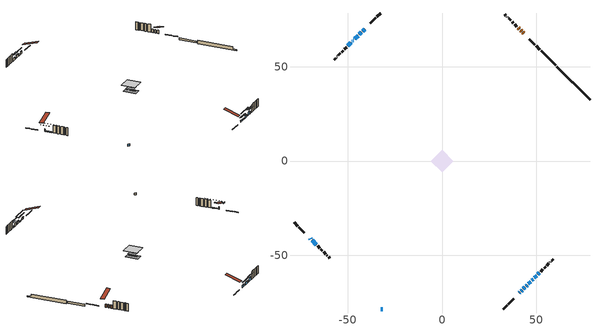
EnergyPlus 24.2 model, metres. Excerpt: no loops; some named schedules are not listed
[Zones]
conditioned space
 floor outside (Floor1 construction): -3.3,0 0,3.3 3.3,0 0,-3.3 z1.01
 floor adiabatic (Floor2 construction): -0.87,0 0,0.87 0.87,0 0,-0.87 z1.01
 floor adiabatic (AdiabaticFloorConstruction): -6.1,0 0,6.1 6.1,0 0,-6.1 z3.45
 floor foundation (Slab1 construction): -4.39,1.22 -1.22,4.39 4.39,-1.22 1.22,-4.39 z-1.18
 floor foundation (Slab2 construction): -1.93,1.73 -1.73,1.93 1.93,-1.73 1.73,-1.93 z-0.65
 wall outside (RimJoist1 construction): 32.54,-78.57 34.51,-76.59 / -78.57,-32.54 -76.59,-34.51 / -32.54,78.57 -34.51,76.59 / 51.95,59.16 49.98,61.13 z1.01:1.31
 wall outside (RimJoist2 construction): 35.17,-75.94 38.07,-73.04 / -75.94,-35.17 -73.04,-38.07 / -35.17,75.94 -38.07,73.04 / 49.32,61.79 46.42,64.68 z1.01:1.31
 wall outside (AdiabaticWallConstruction 1): 43.37,67.74 42.87,68.24 / 42.21,68.9 41.69,69.42 / 41.04,70.07 40.43,70.68 z1.01:3.04
 wall outside (AdiabaticWallConstruction): -41.12,69.99 -42.13,68.98 / -44.52,66.59 -46.24,64.86 z1.01:2.28; -69.99,-41.12 -69.63,-41.48 / -48.46,62.64 -50.01,61.1 z1.01:2.56; 41.12,-69.99 41.37,-69.73 z1.01:1.75; -42.78,68.32 -43.86,67.24 z1.01:2; 42.03,-69.08 42.6,-68.5 z1.01:1.95; 43.26,-67.85 43.96,-67.15 z1.01:1.55; -32.54,-78.57 -31.52,-78.57 z1.01:2.23; 44.62,-66.49 45.18,-65.93 / -68.97,-42.14 -66.75,-44.36 z1.01:1.57; 45.83,-65.28 47.03,-64.07 z1.01:2.31; 47.69,-63.42 48.37,-62.73 z1.01:1.52; -46.9,64.21 -47.03,64.08 / -47.68,63.43 -47.81,63.3 z1.01:1.9; 49.03,-62.08 50.25,-60.86 z1.01:3.04; 50.91,-60.2 51.7,-59.41 z1.01:1.98
 wall outside (Wall1 construction): 52.36,-58.75 53.54,-57.57 / -66.09,-45.02 -64.9,-46.2 / -50.67,60.44 -51.85,59.26 / 39.77,71.34 38.59,72.52 z1.01:5.89
 wall outside (Wall2 construction): 54.2,-56.91 54.96,-56.15 / -64.25,-46.86 -63.49,-47.62 / -52.51,58.6 -53.27,57.84 / 37.93,73.18 37.17,73.94 z1.01:5.89
 wall outside (Wall3 construction): 55.62,-55.49 56.73,-54.38 / -62.83,-48.28 -61.71,-49.39 / -53.93,57.18 -55.04,56.07 / 36.51,74.6 35.4,75.71 z1.01:5.89
 wall outside (Wall4 construction): 57.39,-53.72 57.55,-53.56 / -61.06,-50.05 -60.9,-50.21 / -55.7,55.41 -55.86,55.25 / 34.74,76.37 34.58,76.53 z1.01:5.89
 wall outside (Wall5 construction): 58.21,-52.9 58.93,-52.18 / -60.24,-50.87 -59.52,-51.59 / -56.52,54.59 -57.24,53.87 / 33.92,77.19 33.2,77.91 z1.01:5.89
 wall foundation (FoundationWall1 construction): 61,50.11,-1.18 61,50.11,1.01 76.81,34.3,1.01 76.81,34.3,-0.37 78.57,32.54,-0.37 78.57,32.54,-1.18
 wall foundation (FoundationWall2 construction): 60.34,50.76 52.61,58.5 z-0.65:0.52
 window (WindowConstruction): -41.12,69.99 -42.13,68.98 z1.01:2.28
 window (WindowConstruction 7): -69.99,-41.12 -69.63,-41.48 z1.01:2.56
 window (WindowConstruction 13): 41.12,-69.99 41.37,-69.74 z1.01:1.75
 window (WindowConstruction 8): -42.79,68.32 -43.86,67.25 z1.01:2
 window (WindowConstruction 9): 42.03,-69.08 42.6,-68.5 z1.01:1.95
 window (WindowConstruction 10): 43.26,-67.85 43.96,-67.15 z1.01:1.54
 window (WindowConstruction 14): -32.54,-78.57 -31.52,-78.57 z1.01:2.23
 window (WindowConstruction 15): 44.62,-66.49 45.17,-65.93 z1.01:1.57
 window (WindowConstruction 16): -68.97,-42.14 -66.75,-44.36 z1.01:1.57
 window (WindowConstruction 1): -44.52,66.59 -46.24,64.86 z1.01:2.28
 window (WindowConstruction 2): 45.83,-65.28 47.03,-64.07 z1.01:2.31
 window (WindowConstruction 3): 47.69,-63.42 48.37,-62.73 z1.01:1.52
 window (WindowConstruction 11): -46.9,64.21 -47.03,64.08 z1.01:1.9
 window (WindowConstruction 12): -47.68,63.43 -47.81,63.3 z1.01:1.9
 window (WindowConstruction 4): 49.03,-62.08 50.25,-60.86 z1.01:3.04
 window (WindowConstruction 5): -48.46,62.64 -50.01,61.1 z1.01:2.56
 window (WindowConstruction 6): 50.91,-60.2 51.7,-59.41 z1.01:1.98
 door (Door): 43.37,67.74 42.87,68.24 z1.01:3.04
 door (Door 1): 42.21,68.9 41.69,69.41 z1.01:3.04
 door (Door 2): 41.04,70.07 40.43,70.68 z1.01:3.04
 ceiling adiabatic (AdiabaticFloorConstruction): 0,-6.1 6.1,0 0,6.1 -6.1,0 z3.45
 roof outside (Roof1 construction): 40.47,-70.64,5.89 33.86,-64.04,9 32.12,-65.78,9 38.73,-72.38,5.89; -70.64,-40.47,5.89 -64.04,-33.86,9 -65.78,-32.12,9 -72.38,-38.73,5.89; -40.47,70.64,5.89 -33.86,64.04,9 -32.12,65.78,9 -38.73,72.38,5.89; 44.03,67.08,5.89 37.42,60.48,9 39.16,58.74,9 45.77,65.34,5.89
shading: -42.27,68.84 -40.98,70.13 -41.27,70.42 -42.56,69.13 z2.48; -67.98,-43.13 -71.63,-39.48 -71.92,-39.77 -68.27,-43.42 z4.89; 41.51,-69.59 40.98,-70.13 41.27,-70.42 41.8,-69.89 z1.95; -45.51,65.6 -41.14,69.97 -41.43,70.26 -45.8,65.89 z4.33; 44.25,-66.86 40.38,-70.73 40.67,-71.02 44.54,-67.15 z4.28; 45.61,-65.5 41.61,-69.49 41.9,-69.79 45.9,-65.79 z3.87; 48.55,-62.56 41.25,-69.86 41.54,-70.15 48.84,-62.85 z6.34; -63.37,-47.74 -72.34,-38.77 -72.63,-39.06 -63.66,-48.03 z6.34; -46.39,64.72 -44.38,66.73 -44.67,67.02 -46.68,65.01 z2.48; 47.18,-63.93 45.69,-65.42 45.98,-65.71 47.47,-64.22 z2.51; 48.52,-62.59 47.55,-63.56 47.84,-63.85 48.81,-62.88 z1.72; -48.67,62.44 -45.25,65.85 -45.55,66.14 -48.96,62.73 z4.23; -47.95,63.16 -47.54,63.57 -47.83,63.86 -48.24,63.45 z2.1; 51.9,-59.21 47.38,-63.72 47.67,-64.02 52.19,-59.5 z5.37; -51.66,59.45 -46.82,64.29 -47.11,64.58 -51.95,59.74 z4.89; 53.35,-57.76 49.26,-61.85 49.55,-62.14 53.64,-58.05 z4.3
[Building]
Building 1: Terrain=Suburbs
[Site:Location]
Montreal Mirabel Intl AP_QC: Latitude {deg}=45.68; Longitude {deg}=-74.03; Time Zone {hr}=-5; Elevation {m}=82; Keep Site Location Information=Yes
[Site:GroundTemperature:Shallow]
0.642858, -1.75623, -1.94836, -0.80987, 3.76054, 8.30966, 12.2535, 14.7518, 14.9641, 12.9321, 9.08883, 4.67926
[Site:WaterMainsTemperature]
Calculation Method=Schedule; Temperature Schedule=mains temperature schedule
[Material] Roughness=Rough; Thermal Absorptance=0.9
Name | Thickness {m} | Conductivity {W/m-K} | Density {kg/m3} | Specific Heat {J/kg-K} | Solar Absorptance | Visible Absorptance
asphalt or fiberglass shingles | 0.00635 | 0.162714 | 1121.4 | 1465.45 | 0.4 | 0.4
concrete 4.0 in. | 0.1016 | 1.803125 | 2242.8 | 837.4 | 0.7 | 0.7
concrete 8.0 in. | 0.2032 | 1.803125 | 2242.8 | 837.4 | 0.7 | 0.7
door material | 0.04445 | 0.0451087 | 512.64 | 1214.23 | 0.7 | 0.7
door material 1 | 0.04445 | 0.188738 | 512.64 | 1214.23 | 0.7 | 0.7
exterior vertical ins | 0.00434832 | 0.029427 | 32.04 | 1214.23 | 0.7 | 0.7
exterior vertical ins 1 | 0.00108814 | 0.029427 | 32.04 | 1214.23 | 0.7 | 0.7
floor covering | 0.0127 | 0.0433444 | 54.468 | 1339.84 | 0.6 | 0.6
floor covering 1 | 0.0127 | 9.015625 | 54.468 | 1339.84 | 0.6 | 0.6
floor rigid ins; wall rigid ins | 0.512978 | 0.029427 | 32.04 | 1214.23 | 0.7 | 0.7
floor stud and cavity | 0.1397 | 0.0911719 | 92.3553 | 1139.71 | 0.7 | 0.7
floor stud and cavity 1 | 0.0889 | 0.637468 | 50.32683 | 1063.81 | 0.7 | 0.7
floor stud and cavity 2 | 0.1397 | 1.75129 | 37.0049 | 1207.88 | 0.7 | 0.7
furniture material conditioned space 1 | 0.1524 | 0.115458 | 640.8 | 1214.23 | 0.6 | 0.6
gypsum board | 0.0127 | 0.160291 | 801 | 837.4 | 0.6 | 0.6
gypsum board 1 | 0.0127 | 0.160291 | 801 | 837.4 | 0.7 | 0.7
osb sheathing 0.5 in. | 0.0127 | 0.115458 | 512.64 | 1214.23 | 0.7 | 0.7
osb sheathing 0.75 in. | 0.01905 | 0.115458 | 512.64 | 1214.23 | 0.7 | 0.7
osb sheathing 2.0 in. | 0.0508 | 0.115458 | 512.64 | 1214.23 | 0.7 | 0.7
rim joist stud and cavity | 0.0508 | 0.0453203 | 125.044 | 1163.47 | 0.6 | 0.6
rim joist stud and cavity 1 | 0.0508 | 0.0293615 | 125.044 | 1163.47 | 0.6 | 0.6
roof rigid ins | 0.051816 | 0.029427 | 32.04 | 1214.23 | 0.7 | 0.7
roof stud and cavity | 0.2032 | 0.142331 | 78.34581 | 1123.46 | 0.7 | 0.7
wall stud and cavity | 0.1397 | 0.0848539 | 139.0536 | 1170.24 | 0.7 | 0.7
wall stud and cavity 1 | 0.1397 | 0.0829032 | 139.0536 | 1170.24 | 0.7 | 0.7
wall stud and cavity 2 | 0.1397 | 0.101456 | 139.0536 | 1170.24 | 0.7 | 0.7
wall stud and cavity 3 | 0.1397 | 0.0889444 | 139.0536 | 1170.24 | 0.7 | 0.7
wall stud and cavity 4 | 0.0889 | 0.380278 | 52.3479 | 1209.89 | 0.7 | 0.7
wall stud and cavity 5 | 0.0889 | 0.391764 | 83.0341 | 1211.67 | 0.7 | 0.7
wood siding | 0.0254 | 0.102417 | 544.68 | 1172.36 | 0.4 | 0.4
wood siding 1; wood siding 2; wood siding 3 | 0.0254 | 0.102417 | 544.68 | 1172.36 | 0.7 | 0.7
[WindowMaterial:SimpleGlazingSystem]
Name | U-Factor {W/m2-K} | Solar Heat Gain Coefficient
WindowMaterial | 3.420995 | 0.45
WindowMaterial 1 | 3.023535 | 0.46
WindowMaterial 10 | 4.69457 | 0.42
WindowMaterial 11 | 2.71863 | 0.26
WindowMaterial 12 | 4.10633 | 0.43
WindowMaterial 13 | 3.95416 | 0.44
WindowMaterial 14 | 4.94043 | 0.41
WindowMaterial 2 | 3.250655 | 0.46
WindowMaterial 3 | 5.23568 | 0.16
WindowMaterial 4 | 3.361376 | 0.46
WindowMaterial 5 | 2.963916 | 0.47
WindowMaterial 6 | 3.88205 | 0.44
WindowMaterial 7 | 4.34424 | 0.43
WindowMaterial 8 | 3.54478 | 0.45
WindowMaterial 9 | 4.2568 | 0.43
[Construction]
AdiabaticFloorConstruction: floor stud and cavity 2, floor rigid ins, osb sheathing 0.75 in., floor covering
AdiabaticWallConstruction: wood siding 2, wall rigid ins, wall stud and cavity 4, gypsum board
AdiabaticWallConstruction 1: wood siding 3, wall rigid ins, wall stud and cavity 4, gypsum board
Door; Door 2: door material
Door 1: door material 1
Floor1 construction: floor stud and cavity, osb sheathing 0.75 in., floor covering
Floor2 construction: floor stud and cavity 1, floor covering 1
FoundationWall1 construction: concrete 8.0 in., gypsum board 1
FoundationWall2 construction: concrete 8.0 in.
furniture construction conditioned space 1: furniture material conditioned space 1
PartitionWallConstruction: gypsum board, wall stud and cavity 5, gypsum board
RimJoist1 construction: wood siding 1, osb sheathing 2.0 in., rim joist stud and cavity
RimJoist2 construction: wood siding 1, osb sheathing 2.0 in., rim joist stud and cavity 1
Roof1 construction: asphalt or fiberglass shingles, roof rigid ins, osb sheathing 0.75 in., roof stud and cavity, gypsum board
Slab1 construction; Slab2 construction: concrete 4.0 in.
Wall1 construction; Wall3 construction: wood siding, osb sheathing 0.5 in., wall stud and cavity, gypsum board
Wall2 construction: wood siding, osb sheathing 0.5 in., wall stud and cavity 1, gypsum board
Wall4 construction: wood siding, osb sheathing 0.5 in., wall stud and cavity 2, gypsum board
Wall5 construction: wood siding, osb sheathing 0.5 in., wall stud and cavity 3, gypsum board
WindowConstruction: WindowMaterial
WindowConstruction 1: WindowMaterial 1
WindowConstruction 10: WindowMaterial 10
WindowConstruction 11; WindowConstruction 12: WindowMaterial 11
WindowConstruction 13: WindowMaterial 12
WindowConstruction 14: WindowMaterial 13
WindowConstruction 15; WindowConstruction 16: WindowMaterial 14
WindowConstruction 2: WindowMaterial 2
WindowConstruction 3: WindowMaterial 3
WindowConstruction 4: WindowMaterial 4
WindowConstruction 5: WindowMaterial 5
WindowConstruction 6: WindowMaterial 6
WindowConstruction 7: WindowMaterial 7
WindowConstruction 8: WindowMaterial 8
WindowConstruction 9: WindowMaterial 9
[Zone]
conditioned space: Multiplier=1; Volume {m3}=384.8; Part of Total Floor Area=Yes
[Space]
conditioned space 1: Zone=conditioned space; Volume {m3}=384.8
[SurfaceProperty:ExposedFoundationPerimeter] Exposed Perimeter Calculation Method=TotalExposedPerimeter
Name | Total Exposed Perimeter {m}
Slab1 | 24.841
Slab2 | 10.942
[InternalMass] Zone or ZoneList=conditioned space; Space or SpaceList=conditioned space 1
Name | Construction | Surface Area {m2}
furniture mass conditioned space 1 | furniture construction conditioned space 1 | 53.9761
partition wall mass | PartitionWallConstruction | 133.42
[Lights]
interior lighting: Zone or ZoneList or Space or SpaceList=conditioned space 1; Schedule=interior lighting schedule; Design Level Calculation Method=LightingLevel; Lighting Level {W}=343.2; Return Air Fraction=0; Fraction Radiant=0.6; Fraction Visible=0.2; Fraction Replaceable=1
[People]
occupants: Zone or ZoneList or Space or SpaceList=conditioned space 1; Number of People Schedule=occupants schedule; Number of People Calculation Method=People; Number of People=3; Fraction Radiant=0.314171; Sensible Heat Fraction=0.56303; Activity Level Schedule=occupants activity schedule; Carbon Dioxide Generation Rate {m3/s-W}=0; Enable ASHRAE 55 Comfort Warnings=No; Mean Radiant Temperature Calculation Type=EnclosureAveraged
[ElectricEquipment] Zone or ZoneList or Space or SpaceList=conditioned space 1; Design Level Calculation Method=EquipmentLevel
Name | Schedule | Design Level {W} | Fraction Latent | Fraction Radiant | Fraction Lost
clothes dryer | clothes dryer schedule | 140.772 | 0.015 | 0.081 | 0.85
clothes washer | clothes washer schedule | 32.1985 | 0.03 | 0.162 | 0.7
cooking range | cooking range schedule | 215.147 | 0.08 | 0.432 | 0.2
dishwasher | dishwasher schedule | 66.8632 | 0.3 | 0.18 | 0.4
fridge | fridge schedule | 72.9452 | 0 | 0.6 | 0
mech vent bath fan 0 | mech vent bath fan 0 schedule | 50.2 | 0 | 0 | 1
mech vent house fan | mech vent house fan schedule | 0 | 0 | 0 | 1
mech vent house fan cfis | mech vent house fan cfis schedule | 0 | 0 | 0 | 0
mech vent range fan 0 | mech vent range fan 0 schedule | 57 | 0 | 0 | 1
misc plug loads | misc plug loads schedule | 494.7 | 0.045 | 0.513 | 0.1
whole house fan | Always On Discrete | 0 | 0 | 0 | 1
[OtherEquipment] Zone or ZoneList or Space or SpaceList=conditioned space 1; Design Level Calculation Method=EquipmentLevel
Name | Fuel Type | Schedule | Design Level {W} | Fraction Latent | Fraction Radiant | Fraction Lost
clothes dryer 1 | Electricity | clothes dryer schedule | 0 | 0.015 | 0.081 | 0.85
cooking range 1 | Electricity | cooking range schedule | 0 | 0.08 | 0.432 | 0.2
general water use latent | None | general water use schedule | 62.594 | 1 | 0 | 0
general water use sensible | None | general water use schedule | -61.6891 | 0 | 0.6 | 0
mech vent house fan latent load | None | Always On Discrete | 0 | 1 | 0 | 0
mech vent house fan sensible load | None | Always On Discrete | 0 | 0 | 0 | 0
water heater energy adjustment1 | Electricity | Always On Discrete | 0.01 | 0 | 0 | 1
[ZoneInfiltration:DesignFlowRate] Zone or ZoneList or Space or SpaceList=conditioned space 1; Schedule=Always On Discrete; Design Flow Rate Calculation Method=Flow/Zone; Design Flow Rate {m3/s}=0
infil flow; natural vent flow; whole house fan flow
[Foundation:Kiva] Initial Indoor Air Temperature {C}=18; Wall Depth Below Slab {m}=0.2032; Custom Block Z Position 1 {m}=0
Name | Wall Height Above Grade {m} | Custom Block Material Name 1 | Custom Block Depth 1 {m} | Custom Block X Position 1 {m}
Foundation Kiva 1 | 1.00999 | exterior vertical ins | 2.189988 | 0.2159
Foundation Kiva 2 | 0.520019 | exterior vertical ins 1 | 1.17001 | 0.2032
[Foundation:Kiva:Settings]
Soil Conductivity {W/m-K}=0.849921; Soil Density {kg/m3}=1842.3; Soil Specific Heat {J/kg-K}=418.7; Ground Solar Absorptivity=0.9; Ground Thermal Absorptivity=0.9; Ground Surface Roughness {m}=0.03; Far-Field Width {m}=40; Deep-Ground Boundary Condition=ZeroFlux; Deep-Ground Depth {m}=40; Minimum Cell Dimension {m}=0.2; Maximum Cell Growth Coefficient=3; Simulation Timestep=Timestep
[Exterior:Lights]
exterior lighting: Schedule=exterior lighting schedule; Design Level {W}=75.6
[Schedule:Week:Daily]
interior lighting schedule Week Rule - Jan1-Jan27: interior lighting schedule day, interior lighting schedule day, interior lighting schedule day, interior lighting schedule day, interior lighting schedule day, interior lighting schedule day, interior lighting schedule day, interior lighting schedule default day, interior lighting schedule default day, interior lighting schedule default day, interior lighting schedule default day, interior lighting schedule default day
interior lighting schedule Week Rule - Jan28-Feb3: interior lighting schedule day, interior lighting schedule day, interior lighting schedule day, interior lighting schedule day, interior lighting schedule day 1, interior lighting schedule day 1, interior lighting schedule day 1, interior lighting schedule default day, interior lighting schedule default day, interior lighting schedule default day, interior lighting schedule default day, interior lighting schedule default day
interior lighting schedule Week Rule - Feb4-Feb24: interior lighting schedule day 1, interior lighting schedule day 1, interior lighting schedule day 1, interior lighting schedule day 1, interior lighting schedule day 1, interior lighting schedule day 1, interior lighting schedule day 1, interior lighting schedule default day, interior lighting schedule default day, interior lighting schedule default day, interior lighting schedule default day, interior lighting schedule default day
interior lighting schedule Week Rule - Feb25-Mar3: interior lighting schedule day 1, interior lighting schedule day 1, interior lighting schedule day 1, interior lighting schedule day 1, interior lighting schedule day 2, interior lighting schedule day 2, interior lighting schedule day 2, interior lighting schedule default day, interior lighting schedule default day, interior lighting schedule default day, interior lighting schedule default day, interior lighting schedule default day
interior lighting schedule Week Rule - Mar4-Mar31: interior lighting schedule day 2, interior lighting schedule day 2, interior lighting schedule day 2, interior lighting schedule day 2, interior lighting schedule day 2, interior lighting schedule day 2, interior lighting schedule day 2, interior lighting schedule default day, interior lighting schedule default day, interior lighting schedule default day, interior lighting schedule default day, interior lighting schedule default day
interior lighting schedule Week Rule - Apr1-Apr28: interior lighting schedule day 3, interior lighting schedule day 3, interior lighting schedule day 3, interior lighting schedule day 3, interior lighting schedule day 3, interior lighting schedule day 3, interior lighting schedule day 3, interior lighting schedule default day, interior lighting schedule default day, interior lighting schedule default day, interior lighting schedule default day, interior lighting schedule default day
interior lighting schedule Week Rule - Apr29-May5: interior lighting schedule day 3, interior lighting schedule day 3, interior lighting schedule day 4, interior lighting schedule day 4, interior lighting schedule day 4, interior lighting schedule day 4, interior lighting schedule day 4, interior lighting schedule default day, interior lighting schedule default day, interior lighting schedule default day, interior lighting schedule default day, interior lighting schedule default day
interior lighting schedule Week Rule - May6-May26: interior lighting schedule day 4, interior lighting schedule day 4, interior lighting schedule day 4, interior lighting schedule day 4, interior lighting schedule day 4, interior lighting schedule day 4, interior lighting schedule day 4, interior lighting schedule default day, interior lighting schedule default day, interior lighting schedule default day, interior lighting schedule default day, interior lighting schedule default day
interior lighting schedule Week Rule - May27-Jun2: interior lighting schedule day 4, interior lighting schedule day 4, interior lighting schedule day 4, interior lighting schedule day 4, interior lighting schedule day 4, interior lighting schedule day 5, interior lighting schedule day 5, interior lighting schedule default day, interior lighting schedule default day, interior lighting schedule default day, interior lighting schedule default day, interior lighting schedule default day
interior lighting schedule Week Rule - Jun3-Jun30: interior lighting schedule day 5, interior lighting schedule day 5, interior lighting schedule day 5, interior lighting schedule day 5, interior lighting schedule day 5, interior lighting schedule day 5, interior lighting schedule day 5, interior lighting schedule default day, interior lighting schedule default day, interior lighting schedule default day, interior lighting schedule default day, interior lighting schedule default day
interior lighting schedule Week Rule - Jul1-Jul28: interior lighting schedule day 6, interior lighting schedule day 6, interior lighting schedule day 6, interior lighting schedule day 6, interior lighting schedule day 6, interior lighting schedule day 6, interior lighting schedule day 6, interior lighting schedule default day, interior lighting schedule default day, interior lighting schedule default day, interior lighting schedule default day, interior lighting schedule default day
interior lighting schedule Week Rule - Jul29-Aug4: interior lighting schedule day 6, interior lighting schedule day 6, interior lighting schedule day 6, interior lighting schedule day 7, interior lighting schedule day 7, interior lighting schedule day 7, interior lighting schedule day 7, interior lighting schedule default day, interior lighting schedule default day, interior lighting schedule default day, interior lighting schedule default day, interior lighting schedule default day
interior lighting schedule Week Rule - Aug5-Aug25: interior lighting schedule day 7, interior lighting schedule day 7, interior lighting schedule day 7, interior lighting schedule day 7, interior lighting schedule day 7, interior lighting schedule day 7, interior lighting schedule day 7, interior lighting schedule default day, interior lighting schedule default day, interior lighting schedule default day, interior lighting schedule default day, interior lighting schedule default day
interior lighting schedule Week Rule - Aug26-Sep1: interior lighting schedule day 7, interior lighting schedule day 7, interior lighting schedule day 7, interior lighting schedule day 7, interior lighting schedule day 7, interior lighting schedule day 7, interior lighting schedule day 8, interior lighting schedule default day, interior lighting schedule default day, interior lighting schedule default day, interior lighting schedule default day, interior lighting schedule default day
interior lighting schedule Week Rule - Sep2-Sep29: interior lighting schedule day 8, interior lighting schedule day 8, interior lighting schedule day 8, interior lighting schedule day 8, interior lighting schedule day 8, interior lighting schedule day 8, interior lighting schedule day 8, interior lighting schedule default day, interior lighting schedule default day, interior lighting schedule default day, interior lighting schedule default day, interior lighting schedule default day
interior lighting schedule Week Rule - Sep30-Oct6: interior lighting schedule day 8, interior lighting schedule day 9, interior lighting schedule day 9, interior lighting schedule day 9, interior lighting schedule day 9, interior lighting schedule day 9, interior lighting schedule day 9, interior lighting schedule default day, interior lighting schedule default day, interior lighting schedule default day, interior lighting schedule default day, interior lighting schedule default day
interior lighting schedule Week Rule - Oct7-Oct27: interior lighting schedule day 9, interior lighting schedule day 9, interior lighting schedule day 9, interior lighting schedule day 9, interior lighting schedule day 9, interior lighting schedule day 9, interior lighting schedule day 9, interior lighting schedule default day, interior lighting schedule default day, interior lighting schedule default day, interior lighting schedule default day, interior lighting schedule default day
interior lighting schedule Week Rule - Oct28-Nov3: interior lighting schedule day 9, interior lighting schedule day 9, interior lighting schedule day 9, interior lighting schedule day 9, interior lighting schedule day 10, interior lighting schedule day 10, interior lighting schedule day 10, interior lighting schedule default day, interior lighting schedule default day, interior lighting schedule default day, interior lighting schedule default day, interior lighting schedule default day
interior lighting schedule Week Rule - Nov4-Nov24: interior lighting schedule day 10, interior lighting schedule day 10, interior lighting schedule day 10, interior lighting schedule day 10, interior lighting schedule day 10, interior lighting schedule day 10, interior lighting schedule day 10, interior lighting schedule default day, interior lighting schedule default day, interior lighting schedule default day, interior lighting schedule default day, interior lighting schedule default day
interior lighting schedule Week Rule - Nov25-Dec1: interior lighting schedule day 10, interior lighting schedule day 10, interior lighting schedule day 10, interior lighting schedule day 10, interior lighting schedule day 10, interior lighting schedule day 10, interior lighting schedule day 11, interior lighting schedule default day, interior lighting schedule default day, interior lighting schedule default day, interior lighting schedule default day, interior lighting schedule default day
interior lighting schedule Week Rule - Dec2-Dec31: interior lighting schedule day 11, interior lighting schedule day 11, interior lighting schedule day 11, interior lighting schedule day 11, interior lighting schedule day 11, interior lighting schedule day 11, interior lighting schedule day 11, interior lighting schedule default day, interior lighting schedule default day, interior lighting schedule default day, interior lighting schedule default day, interior lighting schedule default day
occupants schedule Week Rule - Jan1-Dec31: occupants schedule day, occupants schedule day, occupants schedule day, occupants schedule day, occupants schedule day, occupants schedule day, occupants schedule day, occupants schedule default day, occupants schedule default day, occupants schedule default day, occupants schedule default day, occupants schedule default day
clothes dryer schedule Week Rule - Jan1-Dec31: clothes dryer schedule day, clothes dryer schedule day, clothes dryer schedule day, clothes dryer schedule day, clothes dryer schedule day, clothes dryer schedule day, clothes dryer schedule day, clothes dryer schedule default day, clothes dryer schedule default day, clothes dryer schedule default day, clothes dryer schedule default day, clothes dryer schedule default day
clothes washer schedule Week Rule - Jan1-Dec31: clothes washer schedule day, clothes washer schedule day, clothes washer schedule day, clothes washer schedule day, clothes washer schedule day, clothes washer schedule day, clothes washer schedule day, clothes washer schedule default day, clothes washer schedule default day, clothes washer schedule default day, clothes washer schedule default day, clothes washer schedule default day
cooking range schedule Week Rule - Jan1-Dec31: cooking range schedule day, cooking range schedule day, cooking range schedule day, cooking range schedule day, cooking range schedule day, cooking range schedule day, cooking range schedule day, cooking range schedule default day, cooking range schedule default day, cooking range schedule default day, cooking range schedule default day, cooking range schedule default day
dishwasher schedule Week Rule - Jan1-Dec31: dishwasher schedule day, dishwasher schedule day, dishwasher schedule day, dishwasher schedule day, dishwasher schedule day, dishwasher schedule day, dishwasher schedule day, dishwasher schedule default day, dishwasher schedule default day, dishwasher schedule default day, dishwasher schedule default day, dishwasher schedule default day
mech vent bath fan 0 schedule Week Rule - Jan1-Dec31: mech vent bath fan 0 schedule day, mech vent bath fan 0 schedule day, mech vent bath fan 0 schedule day, mech vent bath fan 0 schedule day, mech vent bath fan 0 schedule day, mech vent bath fan 0 schedule day, mech vent bath fan 0 schedule day, mech vent bath fan 0 schedule default day, mech vent bath fan 0 schedule default day, mech vent bath fan 0 schedule default day, mech vent bath fan 0 schedule default day, mech vent bath fan 0 schedule default day
mech vent range fan 0 schedule Week Rule - Jan1-Dec31: mech vent range fan 0 schedule day, mech vent range fan 0 schedule day, mech vent range fan 0 schedule day, mech vent range fan 0 schedule day, mech vent range fan 0 schedule day, mech vent range fan 0 schedule day, mech vent range fan 0 schedule day, mech vent range fan 0 schedule default day, mech vent range fan 0 schedule default day, mech vent range fan 0 schedule default day, mech vent range fan 0 schedule default day, mech vent range fan 0 schedule default day
misc plug loads schedule Week Rule - Jan1-Dec31: misc plug loads schedule day, misc plug loads schedule day, misc plug loads schedule day, misc plug loads schedule day, misc plug loads schedule day, misc plug loads schedule day, misc plug loads schedule day, misc plug loads schedule default day, misc plug loads schedule default day, misc plug loads schedule default day, misc plug loads schedule default day, misc plug loads schedule default day
general water use schedule Week Rule - Jan1-Dec31: general water use schedule day, general water use schedule day, general water use schedule day, general water use schedule day, general water use schedule day, general water use schedule day, general water use schedule day, general water use schedule default day, general water use schedule default day, general water use schedule default day, general water use schedule default day, general water use schedule default day
exterior lighting schedule Week Rule - Jan1-Jan27: exterior lighting schedule day, exterior lighting schedule day, exterior lighting schedule day, exterior lighting schedule day, exterior lighting schedule day, exterior lighting schedule day, exterior lighting schedule day, exterior lighting schedule default day, exterior lighting schedule default day, exterior lighting schedule default day, exterior lighting schedule default day, exterior lighting schedule default day
exterior lighting schedule Week Rule - Jan28-Feb3: exterior lighting schedule day, exterior lighting schedule day, exterior lighting schedule day, exterior lighting schedule day, exterior lighting schedule day 1, exterior lighting schedule day 1, exterior lighting schedule day 1, exterior lighting schedule default day, exterior lighting schedule default day, exterior lighting schedule default day, exterior lighting schedule default day, exterior lighting schedule default day
exterior lighting schedule Week Rule - Feb4-Feb24: exterior lighting schedule day 1, exterior lighting schedule day 1, exterior lighting schedule day 1, exterior lighting schedule day 1, exterior lighting schedule day 1, exterior lighting schedule day 1, exterior lighting schedule day 1, exterior lighting schedule default day, exterior lighting schedule default day, exterior lighting schedule default day, exterior lighting schedule default day, exterior lighting schedule default day
exterior lighting schedule Week Rule - Feb25-Mar3: exterior lighting schedule day 1, exterior lighting schedule day 1, exterior lighting schedule day 1, exterior lighting schedule day 1, exterior lighting schedule day 2, exterior lighting schedule day 2, exterior lighting schedule day 2, exterior lighting schedule default day, exterior lighting schedule default day, exterior lighting schedule default day, exterior lighting schedule default day, exterior lighting schedule default day
exterior lighting schedule Week Rule - Mar4-Mar31: exterior lighting schedule day 2, exterior lighting schedule day 2, exterior lighting schedule day 2, exterior lighting schedule day 2, exterior lighting schedule day 2, exterior lighting schedule day 2, exterior lighting schedule day 2, exterior lighting schedule default day, exterior lighting schedule default day, exterior lighting schedule default day, exterior lighting schedule default day, exterior lighting schedule default day
exterior lighting schedule Week Rule - Apr1-Apr28: exterior lighting schedule day 3, exterior lighting schedule day 3, exterior lighting schedule day 3, exterior lighting schedule day 3, exterior lighting schedule day 3, exterior lighting schedule day 3, exterior lighting schedule day 3, exterior lighting schedule default day, exterior lighting schedule default day, exterior lighting schedule default day, exterior lighting schedule default day, exterior lighting schedule default day
exterior lighting schedule Week Rule - Apr29-May5: exterior lighting schedule day 3, exterior lighting schedule day 3, exterior lighting schedule day 4, exterior lighting schedule day 4, exterior lighting schedule day 4, exterior lighting schedule day 4, exterior lighting schedule day 4, exterior lighting schedule default day, exterior lighting schedule default day, exterior lighting schedule default day, exterior lighting schedule default day, exterior lighting schedule default day
exterior lighting schedule Week Rule - May6-May26: exterior lighting schedule day 4, exterior lighting schedule day 4, exterior lighting schedule day 4, exterior lighting schedule day 4, exterior lighting schedule day 4, exterior lighting schedule day 4, exterior lighting schedule day 4, exterior lighting schedule default day, exterior lighting schedule default day, exterior lighting schedule default day, exterior lighting schedule default day, exterior lighting schedule default day
exterior lighting schedule Week Rule - May27-Jun2: exterior lighting schedule day 4, exterior lighting schedule day 4, exterior lighting schedule day 4, exterior lighting schedule day 4, exterior lighting schedule day 4, exterior lighting schedule day 5, exterior lighting schedule day 5, exterior lighting schedule default day, exterior lighting schedule default day, exterior lighting schedule default day, exterior lighting schedule default day, exterior lighting schedule default day
exterior lighting schedule Week Rule - Jun3-Jun30: exterior lighting schedule day 5, exterior lighting schedule day 5, exterior lighting schedule day 5, exterior lighting schedule day 5, exterior lighting schedule day 5, exterior lighting schedule day 5, exterior lighting schedule day 5, exterior lighting schedule default day, exterior lighting schedule default day, exterior lighting schedule default day, exterior lighting schedule default day, exterior lighting schedule default day
exterior lighting schedule Week Rule - Jul1-Jul28: exterior lighting schedule day 6, exterior lighting schedule day 6, exterior lighting schedule day 6, exterior lighting schedule day 6, exterior lighting schedule day 6, exterior lighting schedule day 6, exterior lighting schedule day 6, exterior lighting schedule default day, exterior lighting schedule default day, exterior lighting schedule default day, exterior lighting schedule default day, exterior lighting schedule default day
exterior lighting schedule Week Rule - Jul29-Aug4: exterior lighting schedule day 6, exterior lighting schedule day 6, exterior lighting schedule day 6, exterior lighting schedule day 7, exterior lighting schedule day 7, exterior lighting schedule day 7, exterior lighting schedule day 7, exterior lighting schedule default day, exterior lighting schedule default day, exterior lighting schedule default day, exterior lighting schedule default day, exterior lighting schedule default day
[Schedule:Year]
interior lighting schedule: interior lighting schedule Week Rule - Jan1-Jan27, 1, 1, 1, 27, interior lighting schedule Week Rule - Jan28-Feb3, 1, 28, 2, 3, interior lighting schedule Week Rule - Feb4-Feb24, 2, 4, 2, 24, interior lighting schedule Week Rule - Feb25-Mar3, 2, 25, 3, 3, interior lighting schedule Week Rule - Mar4-Mar31, 3, 4, 3, 31, interior lighting schedule Week Rule - Apr1-Apr28, 4, 1, 4, 28, interior lighting schedule Week Rule - Apr29-May5, 4, 29, 5, 5, interior lighting schedule Week Rule - May6-May26, 5, 6, 5, 26, interior lighting schedule Week Rule - May27-Jun2, 5, 27, 6, 2, interior lighting schedule Week Rule - Jun3-Jun30, 6, 3, 6, 30, interior lighting schedule Week Rule - Jul1-Jul28, 7, 1, 7, 28, interior lighting schedule Week Rule - Jul29-Aug4, 7, 29, 8, 4, interior lighting schedule Week Rule - Aug5-Aug25, 8, 5, 8, 25, interior lighting schedule Week Rule - Aug26-Sep1, 8, 26, 9, 1, interior lighting schedule Week Rule - Sep2-Sep29, 9, 2, 9, 29, interior lighting schedule Week Rule - Sep30-Oct6, 9, 30, 10, 6, interior lighting schedule Week Rule - Oct7-Oct27, 10, 7, 10, 27, interior lighting schedule Week Rule - Oct28-Nov3, 10, 28, 11, 3, interior lighting schedule Week Rule - Nov4-Nov24, 11, 4, 11, 24, interior lighting schedule Week Rule - Nov25-Dec1, 11, 25, 12, 1, interior lighting schedule Week Rule - Dec2-Dec31, 12, 2, 12, 31
occupants schedule: occupants schedule Week Rule - Jan1-Dec31, 1, 1, 12, 31
clothes dryer schedule: clothes dryer schedule Week Rule - Jan1-Dec31, 1, 1, 12, 31
clothes washer schedule: clothes washer schedule Week Rule - Jan1-Dec31, 1, 1, 12, 31
cooking range schedule: cooking range schedule Week Rule - Jan1-Dec31, 1, 1, 12, 31
dishwasher schedule: dishwasher schedule Week Rule - Jan1-Dec31, 1, 1, 12, 31
mech vent bath fan 0 schedule: mech vent bath fan 0 schedule Week Rule - Jan1-Dec31, 1, 1, 12, 31
mech vent range fan 0 schedule: mech vent range fan 0 schedule Week Rule - Jan1-Dec31, 1, 1, 12, 31
misc plug loads schedule: misc plug loads schedule Week Rule - Jan1-Dec31, 1, 1, 12, 31
general water use schedule: general water use schedule Week Rule - Jan1-Dec31, 1, 1, 12, 31
exterior lighting schedule: exterior lighting schedule Week Rule - Jan1-Jan27, 1, 1, 1, 27, exterior lighting schedule Week Rule - Jan28-Feb3, 1, 28, 2, 3, exterior lighting schedule Week Rule - Feb4-Feb24, 2, 4, 2, 24, exterior lighting schedule Week Rule - Feb25-Mar3, 2, 25, 3, 3, exterior lighting schedule Week Rule - Mar4-Mar31, 3, 4, 3, 31, exterior lighting schedule Week Rule - Apr1-Apr28, 4, 1, 4, 28, exterior lighting schedule Week Rule - Apr29-May5, 4, 29, 5, 5, exterior lighting schedule Week Rule - May6-May26, 5, 6, 5, 26, exterior lighting schedule Week Rule - May27-Jun2, 5, 27, 6, 2, exterior lighting schedule Week Rule - Jun3-Jun30, 6, 3, 6, 30, exterior lighting schedule Week Rule - Jul1-Jul28, 7, 1, 7, 28, exterior lighting schedule Week Rule - Jul29-Aug4, 7, 29, 8, 4, exterior lighting schedule Week Rule - Aug5-Aug25, 8, 5, 8, 25, exterior lighting schedule Week Rule - Aug26-Sep1, 8, 26, 9, 1, exterior lighting schedule Week Rule - Sep2-Sep29, 9, 2, 9, 29, exterior lighting schedule Week Rule - Sep30-Oct6, 9, 30, 10, 6, exterior lighting schedule Week Rule - Oct7-Oct27, 10, 7, 10, 27, exterior lighting schedule Week Rule - Oct28-Nov3, 10, 28, 11, 3, exterior lighting schedule Week Rule - Nov4-Nov24, 11, 4, 11, 24, exterior lighting schedule Week Rule - Nov25-Dec1, 11, 25, 12, 1, exterior lighting schedule Week Rule - Dec2-Dec31, 12, 2, 12, 31
[Schedule:Constant]
Name | Hourly Value
occupants activity schedule | 117.228
fridge schedule | 0
mech vent house fan schedule; mech vent house fan cfis schedule; Always On Discrete | 1
[Schedule:Compact]
mains temperature schedule: Through: 01/01, For: AllDays, Until: 24:00, 5.61444, Through: 01/02, For: AllDays, Until: 24:00, 5.535, Through: 01/03, For: AllDays, Until: 24:00, 5.45667, Through: 01/04, For: AllDays, Until: 24:00, 5.37944, Through: 01/05, For: AllDays, Until: 24:00, 5.30333, Through: 01/06, For: AllDays, Until: 24:00, 5.22889, Through: 01/07, For: AllDays, Until: 24:00, 5.15611, Through: 01/08, For: AllDays, Until: 24:00, 5.08389, Through: 01/09, For: AllDays, Until: 24:00, 5.01333, Through: 01/10, For: AllDays, Until: 24:00, 4.94444, Through: 01/11, For: AllDays, Until: 24:00, 4.87667, Through: 01/12, For: AllDays, Until: 24:00, 4.81056, Through: 01/13, For: AllDays, Until: 24:00, 4.74556, Through: 01/14, For: AllDays, Until: 24:00, 4.68222, Through: 01/15, For: AllDays, Until: 24:00, 4.62056, Through: 01/16, For: AllDays, Until: 24:00, 4.56, Through: 01/17, For: AllDays, Until: 24:00, 4.50111, Through: 01/18, For: AllDays, Until: 24:00, 4.44389, Through: 01/19, For: AllDays, Until: 24:00, 4.38778, Through: 01/20, For: AllDays, Until: 24:00, 4.33389, Through: 01/21, For: AllDays, Until: 24:00, 4.28111, Through: 01/22, For: AllDays, Until: 24:00, 4.23, Through: 01/23, For: AllDays, Until: 24:00, 4.18056, Through: 01/24, For: AllDays, Until: 24:00, 4.13278, Through: 01/25, For: AllDays, Until: 24:00, 4.08667, Through: 01/26, For: AllDays, Until: 24:00, 4.04222, Through: 01/27, For: AllDays, Until: 24:00, 3.99944, Through: 01/28, For: AllDays, Until: 24:00, 3.95833, Through: 01/29, For: AllDays, Until: 24:00, 3.91889, Through: 01/30, For: AllDays, Until: 24:00, 3.88111, Through: 01/31, For: AllDays, Until: 24:00, 3.845, Through: 02/01, For: AllDays, Until: 24:00, 3.81056, Through: 02/02, For: AllDays, Until: 24:00, 3.77778, Through: 02/03, For: AllDays, Until: 24:00, 3.74722, Through: 02/04, For: AllDays, Until: 24:00, 3.71833, Through: 02/05, For: AllDays, Until: 24:00, 3.69056, Through: 02/06, For: AllDays, Until: 24:00, 3.66556, Through: 02/07, For: AllDays, Until: 24:00, 3.64167, Through: 02/08, For: AllDays, Until: 24:00, 3.61944, Through: 02/09, For: AllDays, Until: 24:00, 3.59944, Through: 02/10, For: AllDays, Until: 24:00, 3.58111, Through: 02/11, For: AllDays, Until: 24:00, 3.56444, Through: 02/12, For: AllDays, Until: 24:00, 3.55, Through: 02/13, For: AllDays, Until: 24:00, 3.53667, Through: 02/14, For: AllDays, Until: 24:00, 3.52556, Through: 02/15, For: AllDays, Until: 24:00, 3.51667, Through: 02/16, For: AllDays, Until: 24:00, 3.50889, Through: 02/17, For: AllDays, Until: 24:00, 3.50333, Through: 02/18, For: AllDays, Until: 24:00, 3.49944, Through: 02/19, For: AllDays, Until: 24:00, 3.49778, Through: 02/20, For: AllDays, Until: 24:00, 3.49778, Through: 02/21, For: AllDays, Until: 24:00, 3.49944, Through: 02/22, For: AllDays, Until: 24:00, 3.50278, Through: 02/23, For: AllDays, Until: 24:00, 3.50833, Through: 02/24, For: AllDays, Until: 24:00, 3.515, Through: 02/25, For: AllDays, Until: 24:00, 3.52444, Through: 02/26, For: AllDays, Until: 24:00, 3.535, Through: 02/27, For: AllDays, Until: 24:00, 3.54778, Through: 02/28, For: AllDays, Until: 24:00, 3.56222, Through: 03/01, For: AllDays, Until: 24:00, 3.57833, Through: 03/02, For: AllDays, Until: 24:00, 3.59667, Through: 03/03, For: AllDays, Until: 24:00, 3.61667, Through: 03/04, For: AllDays, Until: 24:00, 3.63833, Through: 03/05, For: AllDays, Until: 24:00, 3.66167, Through: 03/06, For: AllDays, Until: 24:00, 3.68667, Through: 03/07, For: AllDays, Until: 24:00, 3.71389, Through: 03/08, For: AllDays, Until: 24:00, 3.74278, Through: 03/09, For: AllDays, Until: 24:00, 3.77333, Through: 03/10, For: AllDays, Until: 24:00, 3.80556, Through: 03/11, For: AllDays, Until: 24:00, 3.83944, Through: 03/12, For: AllDays, Until: 24:00, 3.87556, Through: 03/13, For: AllDays, Until: 24:00, 3.91278, Through: 03/14, For: AllDays, Until: 24:00, 3.95222, Through: 03/15, For: AllDays, Until: 24:00, 3.99278, Through: 03/16, For: AllDays, Until: 24:00, 4.03556, Through: 03/17, For: AllDays, Until: 24:00, 4.08, Through: 03/18, For: AllDays, Until: 24:00, 4.12556, Through: 03/19, For: AllDays, Until: 24:00, 4.17333, Through: 03/20, For: AllDays, Until: 24:00, 4.22278, Through: 03/21, For: AllDays, Until: 24:00, 4.27333, Through: 03/22, For: AllDays, Until: 24:00, 4.32556, Through: 03/23, For: AllDays, Until: 24:00, 4.38, Through: 03/24, For: AllDays, Until: 24:00, 4.43556, Through: 03/25, For: AllDays, Until: 24:00, 4.49222, Through: 03/26, For: AllDays, Until: 24:00, 4.55111, Through: 03/27, For: AllDays, Until: 24:00, 4.61111, Through: 03/28, For: AllDays, Until: 24:00, 4.67278, Through: 03/29, For: AllDays, Until: 24:00, 4.73611, Through: 03/30, For: AllDays, Until: 24:00, 4.80056, Through: 03/31, For: AllDays, Until: 24:00, 4.86667, Through: 04/01, For: AllDays, Until: 24:00, 4.93444, Through: 04/02, For: AllDays, Until: 24:00, 5.00333, Through: 04/03, For: AllDays, Until: 24:00, 5.07333, Through: 04/04, For: AllDays, Until: 24:00, 5.145, Through: 04/05, For: AllDays, Until: 24:00, 5.21833, Through: 04/06, For: AllDays, Until: 24:00, 5.29222, Through: 04/07, For: AllDays, Until: 24:00, 5.36778, Through: 04/08, For: AllDays, Until: 24:00, 5.445, Through: 04/09, For: AllDays, Until: 24:00, 5.52333, Through: 04/10, For: AllDays, Until: 24:00, 5.60222, Through: 04/11, For: AllDays, Until: 24:00, 5.68278, Through: 04/12, For: AllDays, Until: 24:00, 5.765, Through: 04/13, For: AllDays, Until: 24:00, 5.84778, Through: 04/14, For: AllDays, Until: 24:00, 5.93167, Through: 04/15, For: AllDays, Until: 24:00, 6.01722, Through: 04/16, For: AllDays, Until: 24:00, 6.10333, Through: 04/17, For: AllDays, Until: 24:00, 6.19056, Through: 04/18, For: AllDays, Until: 24:00, 6.27889, Through: 04/19, For: AllDays, Until: 24:00, 6.36833, Through: 04/20, For: AllDays, Until: 24:00, 6.45833, Through: 04/21, For: AllDays, Until: 24:00, 6.55, Through: 04/22, For: AllDays, Until: 24:00, 6.64222, Through: 04/23, For: AllDays, Until: 24:00, 6.735, Through: 04/24, For: AllDays, Until: 24:00, 6.82944, Through: 04/25, For: AllDays, Until: 24:00, 6.92389, Through: 04/26, For: AllDays, Until: 24:00, 7.01944, Through: 04/27, For: AllDays, Until: 24:00, 7.11611, Through: 04/28, For: AllDays, Until: 24:00, 7.21333, Through: 04/29, For: AllDays, Until: 24:00, 7.31111, Through: 04/30, For: AllDays, Until: 24:00, 7.41, Through: 05/01, For: AllDays, Until: 24:00, 7.50944, Through: 05/02, For: AllDays, Until: 24:00, 7.60889, Through: 05/03, For: AllDays, Until: 24:00, 7.71, Through: 05/04, For: AllDays, Until: 24:00, 7.81111, Through: 05/05, For: AllDays, Until: 24:00, 7.91278, Through: 05/06, For: AllDays, Until: 24:00, 8.015, Through: 05/07, For: AllDays, Until: 24:00, 8.11778, Through: 05/08, For: AllDays, Until: 24:00, 8.22056, Through: 05/09, For: AllDays, Until: 24:00, 8.32444, Through: 05/10, For: AllDays, Until: 24:00, 8.42833, Through: 05/11, For: AllDays, Until: 24:00, 8.53278, Through: 05/12, For: AllDays, Until: 24:00, 8.63722, Through: 05/13, For: AllDays, Until: 24:00, 8.74222, Through: 05/14, For: AllDays, Until: 24:00, 8.84778, Through: 05/15, For: AllDays, Until: 24:00, 8.95333, Through: 05/16, For: AllDays, Until: 24:00, 9.05889, Through: 05/17, For: AllDays, Until: 24:00, 9.165, Through: 05/18, For: AllDays, Until: 24:00, 9.27111, Through: 05/19, For: AllDays, Until: 24:00, 9.37722, Through: 05/20, For: AllDays, Until: 24:00, 9.48389, Through: 05/21, For: AllDays, Until: 24:00, 9.59, Through: 05/22, For: AllDays, Until: 24:00, 9.69667, Through: 05/23, For: AllDays, Until: 24:00, 9.80278, Through: 05/24, For: AllDays, Until: 24:00, 9.90944, Through: 05/25, For: AllDays, Until: 24:00, 10.0156, Through: 05/26, For: AllDays, Until: 24:00, 10.1217, Through: 05/27, For: AllDays, Until: 24:00, 10.2278, Through: 05/28, For: AllDays, Until: 24:00, 10.3339, Through: 05/29, For: AllDays, Until: 24:00, 10.4394, Through: 05/30, For: AllDays, Until: 24:00, 10.545, Through: 05/31, For: AllDays, Until: 24:00, 10.65, Through: 06/01, For: AllDays, Until: 24:00, 10.755, Through: 06/02, For: AllDays, Until: 24:00, 10.86, Through: 06/03, For: AllDays, Until: 24:00, 10.9639, Through: 06/04, For: AllDays, Until: 24:00, 11.0678, Through: 06/05, For: AllDays, Until: 24:00, 11.1717, Through: 06/06, For: AllDays, Until: 24:00, 11.2744, Through: 06/07, For: AllDays, Until: 24:00, 11.3772, Through: 06/08, For: AllDays, Until: 24:00, 11.4789, Through: 06/09, For: AllDays, Until: 24:00, 11.5806, Through: 06/10, For: AllDays, Until: 24:00, 11.6817, Through: 06/11, For: AllDays, Until: 24:00, 11.7822, Through: 06/12, For: AllDays, Until: 24:00, 11.8817, Through: 06/13, For: AllDays, Until: 24:00, 11.9811, Through: 06/14, For: AllDays, Until: 24:00, 12.0794, Through: 06/15, For: AllDays, Until: 24:00, 12.1772, Through: 06/16, For: AllDays, Until: 24:00, 12.2739, Through: 06/17, For: AllDays, Until: 24:00, 12.37, Through: 06/18, For: AllDays, Until: 24:00, 12.4656, Through: 06/19, For: AllDays, Until: 24:00, 12.56, Through: 06/20, For: AllDays, Until: 24:00, 12.6539, Through: 06/21, For: AllDays, Until: 24:00, 12.7467, Through: 06/22, For: AllDays, Until: 24:00, 12.8389, Through: 06/23, For: AllDays, Until: 24:00, 12.93, Through: 06/24, For: AllDays, Until: 24:00, 13.02, Through: 06/25, For: AllDays, Until: 24:00, 13.1089, Through: 06/26, For: AllDays, Until: 24:00, 13.1972, Through: 06/27, For: AllDays, Until: 24:00, 13.2839, Through: 06/28, For: AllDays, Until: 24:00, 13.37, Through: 06/29, For: AllDays, Until: 24:00, 13.455, Through: 06/30, For: AllDays, Until: 24:00, 13.5383, Through: 07/01, For: AllDays, Until: 24:00, 13.6211, Through: 07/02, For: AllDays, Until: 24:00, 13.7028, Through: 07/03, For: AllDays, Until: 24:00, 13.7828, Through: 07/04, For: AllDays, Until: 24:00, 13.8617, Through: 07/05, For: AllDays, Until: 24:00, 13.9394, Through: 07/06, For: AllDays, Until: 24:00, 14.0161, Through: 07/07, For: AllDays, Until: 24:00, 14.0911, Through: 07/08, For: AllDays, Until: 24:00, 14.165, Through: 07/09, For: AllDays, Until: 24:00, 14.2378, Through: 07/10, For: AllDays, Until: 24:00, 14.3089, Through: 07/11, For: AllDays, Until: 24:00, 14.3789, Through: 07/12, For: AllDays, Until: 24:00, 14.4472, Through: 07/13, For: AllDays, Until: 24:00, 14.5144, Through: 07/14, For: AllDays, Until: 24:00, 14.58, Through: 07/15, For: AllDays, Until: 24:00, 14.6444, Through: 07/16, For: AllDays, Until: 24:00, 14.7072, Through: 07/17, For: AllDays, Until: 24:00, 14.7683, Through: 07/18, For: AllDays, Until: 24:00, 14.8278, Through: 07/19, For: AllDays, Until: 24:00, 14.8861, Through: 07/20, For: AllDays, Until: 24:00, 14.9428, Through: 07/21, For: AllDays, Until: 24:00, 14.9978, Through: 07/22, For: AllDays, Until: 24:00, 15.0517, Through: 07/23, For: AllDays, Until: 24:00, 15.1033, Through: 07/24, For: AllDays, Until: 24:00, 15.1539, Through: 07/25, For: AllDays, Until: 24:00, 15.2028, Through: 07/26, For: AllDays, Until: 24:00, 15.2494, Through: 07/27, For: AllDays, Until: 24:00, 15.295, Through: 07/28, For: AllDays, Until: 24:00, 15.3389, Through: 07/29, For: AllDays, Until: 24:00, 15.3811, Through: 07/30, For: AllDays, Until: 24:00, 15.4211, Through: 07/31, For: AllDays, Until: 24:00, 15.46, Through: 08/01, For: AllDays, Until: 24:00, 15.4972, Through: 08/02, For: AllDays, Until: 24:00, 15.5322, Through: 08/03, For: AllDays, Until: 24:00, 15.5656, Through: 08/04, For: AllDays, Until: 24:00, 15.5978, Through: 08/05, For: AllDays, Until: 24:00, 15.6278, Through: 08/06, For: AllDays, Until: 24:00, 15.6561, Through: 08/07, For: AllDays, Until: 24:00, 15.6822, Through: 08/08, For: AllDays, Until: 24:00, 15.7072, Through: 08/09, For: AllDays, Until: 24:00, 15.73, Through: 08/10, For: AllDays, Until: 24:00, 15.7511, Through: 08/11, For: AllDays, Until: 24:00, 15.7706, Through: 08/12, For: AllDays, Until: 24:00, 15.7883, Through: 08/13, For: AllDays, Until: 24:00, 15.8039, Through: 08/14, For: AllDays, Until: 24:00, 15.8178, Through: 08/15, For: AllDays, Until: 24:00, 15.83, Through: 08/16, For: AllDays, Until: 24:00, 15.84, Through: 08/17, For: AllDays, Until: 24:00, 15.8489, Through: 08/18, For: AllDays, Until: 24:00, 15.8556, Through: 08/19, For: AllDays, Until: 24:00, 15.86, Through: 08/20, For: AllDays, Until: 24:00, 15.8633, Through: 08/21, For: AllDays, Until: 24:00, 15.8644, Through: 08/22, For: AllDays, Until: 24:00, 15.8633, Through: 08/23, For: AllDays, Until: 24:00, 15.8611, Through: 08/24, For: AllDays, Until: 24:00, 15.8567, Through: 08/25, For: AllDays, Until: 24:00, 15.8506, Through: 08/26, For: AllDays, Until: 24:00, 15.8428, Through: 08/27, For: AllDays, Until: 24:00, 15.8328, Through: 08/28, For: AllDays, Until: 24:00, 15.8211, Through: 08/29, For: AllDays, Until: 24:00, 15.8078, Through: 08/30, For: AllDays, Until: 24:00, 15.7922, Through: 08/31, For: AllDays, Until: 24:00, 15.7756, Through: 09/01, For: AllDays, Until: 24:00, 15.7567, Through: 09/02, For: AllDays, Until: 24:00, 15.7356, Through: 09/03, For: AllDays, Until: 24:00, 15.7133, Through: 09/04, For: AllDays, Until: 24:00, 15.6889, Through: 09/05, For: AllDays, Until: 24:00, 15.6628, Through: 09/06, For: AllDays, Until: 24:00, 15.635, Through: 09/07, For: AllDays, Until: 24:00, 15.6056, Through: 09/08, For: AllDays, Until: 24:00, 15.5744, Through: 09/09, For: AllDays, Until: 24:00, 15.5411, Through: 09/10, For: AllDays, Until: 24:00, 15.5061, Through: 09/11, For: AllDays, Until: 24:00, 15.47, Through: 09/12, For: AllDays, Until: 24:00, 15.4317, Through: 09/13, For: AllDays, Until: 24:00, 15.3917, Through: 09/14, For: AllDays, Until: 24:00, 15.35, Through: 09/15, For: AllDays, Until: 24:00, 15.3067, Through: 09/16, For: AllDays, Until: 24:00, 15.2617, Through: 09/17, For: AllDays, Until: 24:00, 15.215, Through: 09/18, For: AllDays, Until: 24:00, 15.1667, Through: 09/19, For: AllDays, Until: 24:00, 15.1167, Through: 09/20, For: AllDays, Until: 24:00, 15.065, Through: 09/21, For: AllDays, Until: 24:00, 15.0122, Through: 09/22, For: AllDays, Until: 24:00, 14.9572, Through: 09/23, For: AllDays, Until: 24:00, 14.9011, Through: 09/24, For: AllDays, Until: 24:00, 14.8433, Through: 09/25, For: AllDays, Until: 24:00, 14.7839, Through: 09/26, For: AllDays, Until: 24:00, 14.7233, Through: 09/27, For: AllDays, Until: 24:00, 14.6606, Through: 09/28, For: AllDays, Until: 24:00, 14.5972, Through: 09/29, For: AllDays, Until: 24:00, 14.5317, Through: 09/30, For: AllDays, Until: 24:00, 14.465, Through: 10/01, For: AllDays, Until: 24:00, 14.3967, Through: 10/02, For: AllDays, Until: 24:00, 14.3272, Through: 10/03, For: AllDays, Until: 24:00, 14.2567, Through: 10/04, For: AllDays, Until: 24:00, 14.1844, Through: 10/05, For: AllDays, Until: 24:00, 14.1106, Through: 10/06, For: AllDays, Until: 24:00, 14.0356, Through: 10/07, For: AllDays, Until: 24:00, 13.9594, Through: 10/08, For: AllDays, Until: 24:00, 13.8822, Through: 10/09, For: AllDays, Until: 24:00, 13.8033, Through: 10/10, For: AllDays, Until: 24:00, 13.7233, Through: 10/11, For: AllDays, Until: 24:00, 13.6422, Through: 10/12, For: AllDays, Until: 24:00, 13.56, Through: 10/13, For: AllDays, Until: 24:00, 13.4767, Through: 10/14, For: AllDays, Until: 24:00, 13.3922, Through: 10/15, For: AllDays, Until: 24:00, 13.3067, Through: 10/16, For: AllDays, Until: 24:00, 13.22, Through: 10/17, For: AllDays, Until: 24:00, 13.1322, Through: 10/18, For: AllDays, Until: 24:00, 13.0433, Through: 10/19, For: AllDays, Until: 24:00, 12.9533, Through: 10/20, For: AllDays, Until: 24:00, 12.8628, Through: 10/21, For: AllDays, Until: 24:00, 12.7711, Through: 10/22, For: AllDays, Until: 24:00, 12.6783, Through: 10/23, For: AllDays, Until: 24:00, 12.585, Through: 10/24, For: AllDays, Until: 24:00, 12.4906, Through: 10/25, For: AllDays, Until: 24:00, 12.395, Through: 10/26, For: AllDays, Until: 24:00, 12.2994, Through: 10/27, For: AllDays, Until: 24:00, 12.2022, Through: 10/28, For: AllDays, Until: 24:00, 12.105, Through: 10/29, For: AllDays, Until: 24:00, 12.0067, Through: 10/30, For: AllDays, Until: 24:00, 11.9078, Through: 10/31, For: AllDays, Until: 24:00, 11.8083, Through: 11/01, For: AllDays, Until: 24:00, 11.7078, Through: 11/02, For: AllDays, Until: 24:00, 11.6072, Through: 11/03, For: AllDays, Until: 24:00, 11.5056, Through: 11/04, For: AllDays, Until: 24:00, 11.4039, Through: 11/05, For: AllDays, Until: 24:00, 11.3011, Through: 11/06, For: AllDays, Until: 24:00, 11.1983, Through: 11/07, For: AllDays, Until: 24:00, 11.095, Through: 11/08, For: AllDays, Until: 24:00, 10.9911, Through: 11/09, For: AllDays, Until: 24:00, 10.8872, Through: 11/10, For: AllDays, Until: 24:00, 10.7822, Through: 11/11, For: AllDays, Until: 24:00, 10.6778, Through: 11/12, For: AllDays, Until: 24:00, 10.5722, Through: 11/13, For: AllDays, Until: 24:00, 10.4672, Through: 11/14, For: AllDays, Until: 24:00, 10.3611, Through: 11/15, For: AllDays, Until: 24:00, 10.2556, Through: 11/16, For: AllDays, Until: 24:00, 10.1494, Through: 11/17, For: AllDays, Until: 24:00, 10.0433, Through: 11/18, For: AllDays, Until: 24:00, 9.93722, Through: 11/19, For: AllDays, Until: 24:00, 9.83056, Through: 11/20, For: AllDays, Until: 24:00, 9.72444, Through: 11/21, For: AllDays, Until: 24:00, 9.61778, Through: 11/22, For: AllDays, Until: 24:00, 9.51167, Through: 11/23, For: AllDays, Until: 24:00, 9.405, Through: 11/24, For: AllDays, Until: 24:00, 9.29889, Through: 11/25, For: AllDays, Until: 24:00, 9.19278, Through: 11/26, For: AllDays, Until: 24:00, 9.08667, Through: 11/27, For: AllDays, Until: 24:00, 8.98111, Through: 11/28, For: AllDays, Until: 24:00, 8.875, Through: 11/29, For: AllDays, Until: 24:00, 8.77, Through: 11/30, For: AllDays, Until: 24:00, 8.665, Through: 12/01, For: AllDays, Until: 24:00, 8.56, Through: 12/02, For: AllDays, Until: 24:00, 8.45556, Through: 12/03, For: AllDays, Until: 24:00, 8.35111, Through: 12/04, For: AllDays, Until: 24:00, 8.24778, Through: 12/05, For: AllDays, Until: 24:00, 8.14444, Through: 12/06, For: AllDays, Until: 24:00, 8.04167, Through: 12/07, For: AllDays, Until: 24:00, 7.93889, Through: 12/08, For: AllDays, Until: 24:00, 7.83722, Through: 12/09, For: AllDays, Until: 24:00, 7.73611, Through: 12/10, For: AllDays, Until: 24:00, 7.63556, Through: 12/11, For: AllDays, Until: 24:00, 7.535, Through: 12/12, For: AllDays, Until: 24:00, 7.43556, Through: 12/13, For: AllDays, Until: 24:00, 7.33667, Through: 12/14, For: AllDays, Until: 24:00, 7.23889, Through: 12/15, For: AllDays, Until: 24:00, 7.14167, Through: 12/16, For: AllDays, Until: 24:00, 7.045, Through: 12/17, For: AllDays, Until: 24:00, 6.94889, Through: 12/18, For: AllDays, Until: 24:00, 6.85389, Through: 12/19, For: AllDays, Until: 24:00, 6.75944, Through: 12/20, For: AllDays, Until: 24:00, 6.66611, Through: 12/21, For: AllDays, Until: 24:00, 6.57389, Through: 12/22, For: AllDays, Until: 24:00, 6.48222, Through: 12/23, For: AllDays, Until: 24:00, 6.39167, Through: 12/24, For: AllDays, Until: 24:00, 6.30222, Through: 12/25, For: AllDays, Until: 24:00, 6.21333, Through: 12/26, For: AllDays, Until: 24:00, 6.12611, Through: 12/27, For: AllDays, Until: 24:00, 6.03944, Through: 12/28, For: AllDays, Until: 24:00, 5.95389, Through: 12/29, For: AllDays, Until: 24:00, 5.86944, Through: 12/30, For: AllDays, Until: 24:00, 5.78611, Through: 12/31, For: AllDays, Until: 24:00, 5.70444
